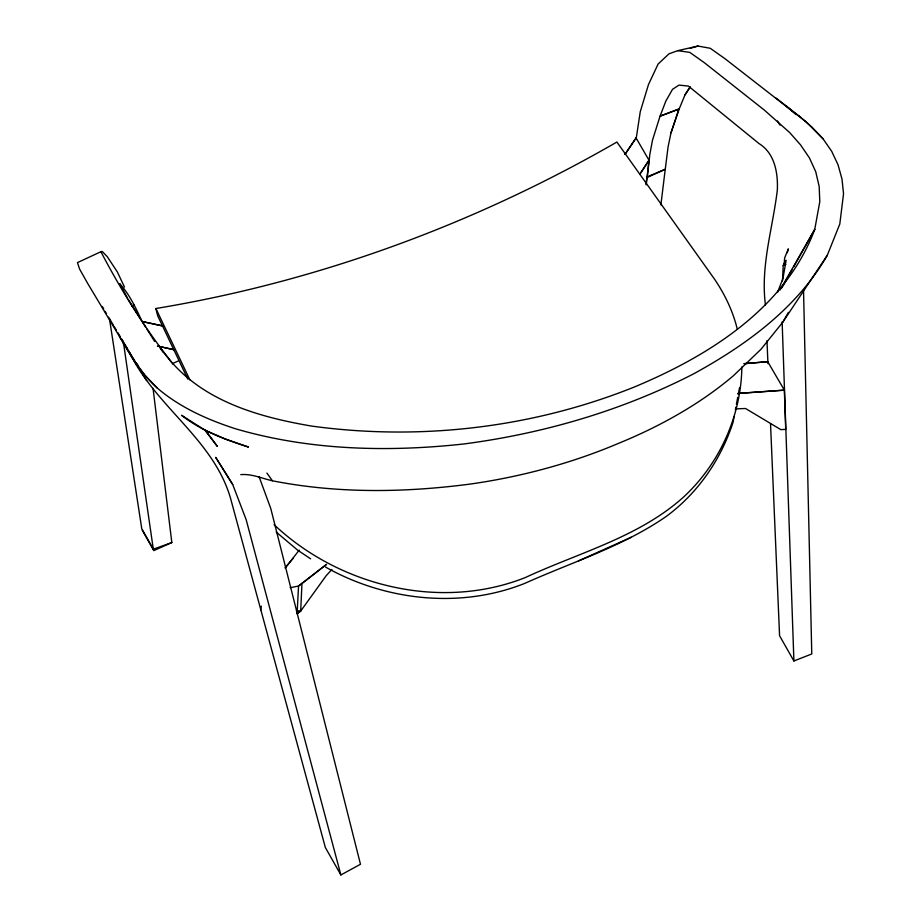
<?xml version="1.0" encoding="UTF-8"?>
<svg xmlns="http://www.w3.org/2000/svg" width="921" height="921" viewBox="0 0 921 921"><rect width="100%" height="100%" fill="white"/><g stroke="black" fill="none" stroke-linecap="round" stroke-linejoin="round"><path stroke-width="1.38" d="M741.854 366.915C741.267 415.889 719.451 463.977 683.428 497.167C638.76 537.3 578.664 552.704 525.304 577.559C440.699 611.118 339.342 586.309 274.09 524.671M782.505 280.801L783.207 265.329L786.131 260.252L782.977 278.384L777.508 292.464M331.859 569.5L326.161 575.729L300.695 611.06L297.092 613.685L298.542 586.044L326.575 564.331L301.996 583.454M803.526 290.103L811.769 653.968L793.902 660.979L779.58 635.743L770.52 423.764M636.1 139.129L640.268 111.683L648.453 84.64L658.101 64.056L668.991 53.809L677.764 50.655L698.003 46.05L710.241 48.283L724.815 58.576L806.013 121.768L822.971 138.749L831.698 151.32L838.041 164.801L842.001 179.077L843.544 193.801L839.802 224.033L827.265 255.336L782.689 322.315L760.942 349.324L733.496 375.653A349.324 196.61 -9.4 0 1 618.026 443.554A349.738 197.059 -9.5 0 1 470.009 484.101C404.446 492.677 337.489 493.656 272.409 480.785C261.978 478.436 251.652 473.647 240.761 474.626M646.093 184.119L646.887 176.993L665.25 169.28L668.105 146.761L671.018 132.774L678.927 108.989L660.046 116.184L652.494 140.188L649.835 154.394L647.198 177.431L665.25 169.28L660.875 204.923M646.231 184.891L649.017 160.242L636.066 137.966L624.945 154.44M260.655 610.139L261.345 606.168M734.072 416.81L733.024 422.359C720.901 459.579 698.003 492.931 666.459 516.278C623.344 546.234 572.344 562.006 524.797 583.373C460.396 609.092 385.323 600.791 325.47 567.025M735.372 409.88L735.891 407.105M736.409 404.331L737.709 397.4M738.228 394.625L739.528 387.695M785.21 260.608L784.162 264.534L784.623 258.007L788.33 248.843L787.294 252.757M671.018 132.774L679.157 109L685.086 94.725L690.036 87.023M781.917 287.801L792.394 269.162M793.787 266.687L814.751 229.41L819.794 201.653L819.183 186.526L815.73 171.709L809.398 157.871L800.487 144.804L789.654 132.543L764.395 110.14L704.358 62.709L689.817 52.393L677.764 50.655M780.018 290.034L814.751 229.41C785.302 308.316 708.376 356.185 634.051 387.119C532.28 427.931 419.941 440.986 311.402 426.043C260.574 417.351 206.5 402.281 171.364 361.872C144.378 327.738 120.996 290.138 100.896 251.721L77.456 262.623L79.62 269.116L87.714 283.484L125.682 346.895C134.339 361.872 144.16 376.355 157.169 387.937L157.215 387.983C179.71 407.335 207.213 419.55 235.177 428.679C309.329 450.427 387.66 452.303 464.057 443.945C543.551 433.492 621.491 410.801 692.96 374.202C745.768 345.352 796.723 308.42 827.265 255.336M782.689 322.315L788.411 312.403M636.066 137.966L625.037 154.325M685.086 94.725L690.186 87.058M286.097 567.002L299.21 550.125M284.98 567.9L293.339 558.126M297.092 613.685L300.695 611.06L301.973 583.43L298.542 586.044L290.161 587.69M129.009 351.258C154.601 406.138 213.212 438.684 230.515 498.192L325.366 847.55L340.874 874.95L360.479 864.266L270.786 508.542L259.158 476.871M172.78 363.438L178.006 361.09M578.388 560.97L631.207 537.288M153.047 388.351L171.824 542.55L153.795 550.597L142.26 530.162M679.157 109L660.046 116.184L665.791 101.206L672.537 89.314L678.973 85.1L688.424 86.09L758.973 143.538C774.699 153.231 778.015 172.607 777.359 189.703C772.88 228.017 760.343 265.789 765.443 304.909M109.449 318.551L141.765 528.735L153.3 549.192L171.824 542.55M783.207 265.329L785.82 264.477M690.313 48.318L698.003 46.05M100.896 251.721L102.162 251.387L107.285 256.706L117.393 272.017L124.496 287.099M187.78 379.072L157.675 315.788L155.891 308.512C318.021 281.665 474.614 224.056 616.886 142.041L714.166 278.649C724.62 293.903 732.782 310.791 737.191 328.785M735.649 408.889L745.526 408.498L780.835 429.635L785.717 429.359L784.358 390.147L767.723 361.688L744.364 363.68M743.926 363.691L767.723 361.688M738.182 393.417L784.358 390.147L738.124 393.417M296.47 610.635L300.66 611.037M142.456 321.602L163.098 326.034M142.018 321.464L162.913 325.976M157.928 346.192L174.219 349.75M157.468 346.066L174.034 349.692M310.63 558.84L297.552 550.079L276.219 532.05M775.735 97.879L799.175 116.081M785.682 105.558L795.917 114.526M799.221 116.115L811.862 127.017L822.937 138.703M157.169 387.937L144.585 374.87L134.42 361.124L125.682 346.895M173.217 364.405L160.231 348.138L163.501 352.57M266.906 473.072L272.409 480.785M134.754 360.698L119.454 336.487M136.354 362.966L137.943 365.234M128.399 299.59L137.16 313.543M137.885 314.706L140.936 319.564M142.456 321.993L145.506 326.851M147.026 329.281L154.647 341.426M232.702 484.492L215.744 457.449L232.702 484.492L246.16 519.651L340.874 874.95M777.474 121.019L779.995 125.152M137.125 364.808L146.635 380.546M127.697 298.404L119.615 283.61C129.527 294.329 135.917 308.017 141.915 321.233M105.052 311.298L106.468 313.658M108.586 317.192L113.536 325.447M114.239 326.621L116.46 330.317M117.934 332.78L120.144 336.476M121.618 338.94L127.524 348.794M102.323 306.52L103.693 308.915M155.891 308.512L189.853 379.809M122.528 340.402L123.898 345.582L153.3 549.192M766.974 340.701L767.953 363.611M782.136 321.843L793.902 660.979M649.017 160.242L639.934 174.057L649.017 160.242M134.362 305.058L131.738 305.956L134.362 305.058M248.256 446.973C224.747 439.478 201.158 430.683 181.564 415.279L205.13 430.28L225.115 438.96L248.256 446.973M211.346 438.235L205.13 430.28L217.264 446.317L211.346 438.235"/></g></svg>
